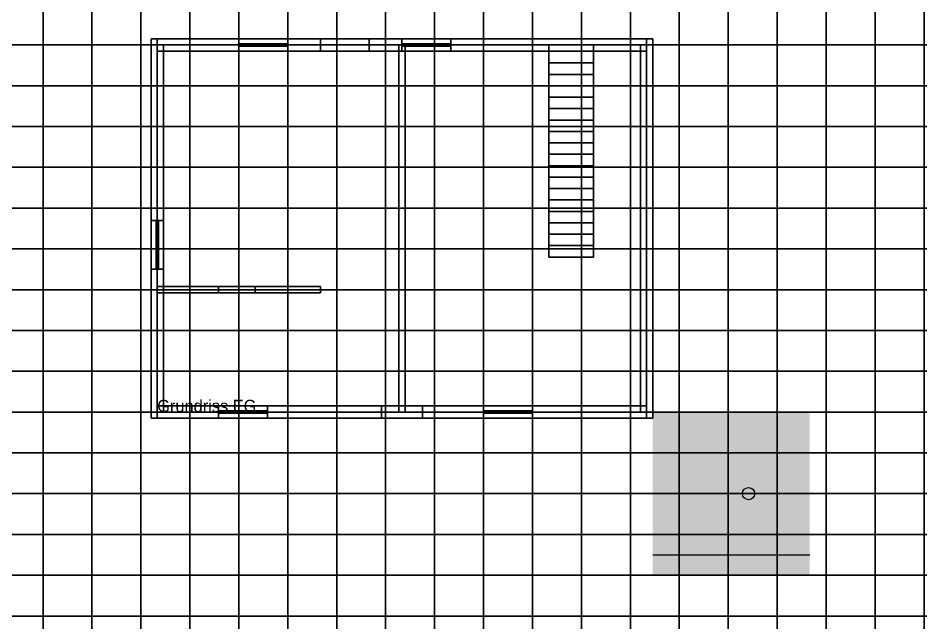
# Model space of a CAD drawing. Header units: millimetres. Extents: x -20000 to 218800, y -20000 to 179000.
# Drawn here: x 16587 to 38725, y -5170 to 9660 of the extents above; entities that cross this region are included whole.
import ezdxf

# ---------------------------------------------------------------- set-up
doc = ezdxf.new("R2010")
doc.units = ezdxf.units.MM
for name, color, linetype in [('A-BODEN', 33, 'Continuous'), ('A-DECKE', 9, 'Continuous'), ('A-FENSTER', 4, 'Continuous'), ('A-FENSTER-GLAS', 5, 'Continuous'), ('A-MAUER', 253, 'Continuous'), ('A-STUETZE', 8, 'Continuous'), ('A-TERRASSE', 32, 'Continuous'), ('A-TEXT', 2, 'Continuous'), ('A-TREPPE', 41, 'Continuous'), ('A-WAND', 7, 'Continuous'), ('A-WAND-INNEN', 8, 'Continuous')]:
    doc.layers.add(name, color=color, linetype=linetype)

# ---------------------------------------------------------------- blocks, each defined once
blk = doc.blocks.new('RAHMEN')
mesh = blk.add_polyface()
corners = [(0, -30), (0, 30), (1200, 30), (1200, -30), (0, -30, 60), (1200, -30, 60), (1200, 30, 60), (0, 30, 60)]
mesh.append_faces([[corners[k] for k in face] for face in [(0, 1, 2, 3), (4, 5, 6, 7), (0, 3, 5, 4), (3, 2, 6, 5), (2, 1, 7, 6), (1, 0, 4, 7)]])
mesh = blk.add_polyface()
corners = [(0, -30, 1140), (0, 30, 1140), (1200, 30, 1140), (1200, -30, 1140), (0, -30, 1200), (1200, -30, 1200), (1200, 30, 1200), (0, 30, 1200)]
mesh.append_faces([[corners[k] for k in face] for face in [(0, 1, 2, 3), (4, 5, 6, 7), (0, 3, 5, 4), (3, 2, 6, 5), (2, 1, 7, 6), (1, 0, 4, 7)]])
mesh = blk.add_polyface()
corners = [(0, -30), (0, 30), (60, 30), (60, -30), (0, -30, 1200), (60, -30, 1200), (60, 30, 1200), (0, 30, 1200)]
mesh.append_faces([[corners[k] for k in face] for face in [(0, 1, 2, 3), (4, 5, 6, 7), (0, 3, 5, 4), (3, 2, 6, 5), (2, 1, 7, 6), (1, 0, 4, 7)]])
mesh = blk.add_polyface()
corners = [(1140, -30), (1140, 30), (1200, 30), (1200, -30), (1140, -30, 1200), (1200, -30, 1200), (1200, 30, 1200), (1140, 30, 1200)]
mesh.append_faces([[corners[k] for k in face] for face in [(0, 1, 2, 3), (4, 5, 6, 7), (0, 3, 5, 4), (3, 2, 6, 5), (2, 1, 7, 6), (1, 0, 4, 7)]])
blk = doc.blocks.new('FENSTER')
at = {"layer": 'A-FENSTER-GLAS', "color": 5}
blk.add_3dface([(60, 0, 60), (1140, 0, 60), (1140, 0, 1140), (60, 0, 1140)], dxfattribs=at)
blk.add_blockref('RAHMEN', (0, 0))
blk = doc.blocks.new('STUFE')
mesh = blk.add_polyface()
corners = [(0, 0), (0, 280), (1100, 280), (1100, 0), (0, 0, 170), (1100, 0, 170), (1100, 280, 170), (0, 280, 170)]
mesh.append_faces([[corners[k] for k in face] for face in [(0, 1, 2, 3), (4, 5, 6, 7), (0, 3, 5, 4), (3, 2, 6, 5), (2, 1, 7, 6), (1, 0, 4, 7)]])
blk = doc.blocks.new('HAUS')
at = {"layer": 'A-DECKE'}
for points in [[(0, 0, 5800), (12000, 0, 5800), (12000, 9000, 5800), (0, 9000, 5800)], [(0, 0, 6000), (12000, 0, 6000), (12000, 9000, 6000), (0, 9000, 6000)]]:
    blk.add_3dface(points, dxfattribs=at)
at = {"layer": 'A-MAUER'}
blk.add_lwpolyline([(12150, -3500), (16000, -3500)], dxfattribs=at)
at = {"layer": 'A-STUETZE'}
blk.add_circle((14500, -2000), 150, dxfattribs=at)
at = {"layer": 'A-TERRASSE'}
blk.add_solid([(12150, -4000), (16000, -4000), (12150, 0), (16000, 0)], dxfattribs=at)
at = {"layer": 'A-WAND'}
for points in [[(0, 0, 6000), (0, 9000, 6000), (0, 4500, 8400)], [(12000, 0, 6000), (12000, 9000, 6000), (12000, 4500, 8400)]]:
    blk.add_3dface(points, dxfattribs=at)
at = {"layer": 'A-FENSTER'}
for p, rotation in [((3200, 9000, 900), 180), ((7200, 9000, 900), 180), ((0, 4700, 900), -90)]:
    blk.add_blockref('FENSTER', p, dxfattribs=dict(at, rotation=rotation))
for p in [(1500, 0, 900), (8000, 0, 900)]:
    blk.add_blockref('FENSTER', p, dxfattribs=at)
at = {"layer": 'A-TREPPE', "zscale": 1.0380622837370241}
for p in [(9600, 8280, 2824), (9600, 8000, 2647), (9600, 7720, 2471), (9600, 7440, 2294), (9600, 7160, 2118), (9600, 6880, 1941), (9600, 6600, 1765), (9600, 6320, 1588), (9600, 6040, 1412), (9600, 5760, 1235), (9600, 5480, 1059), (9600, 5200, 882), (9600, 4920, 706), (9600, 4640, 529), (9600, 4360, 353), (9600, 4080, 176), (9600, 3800)]:
    blk.add_blockref('STUFE', p, dxfattribs=at)
at = {"layer": 'A-TEXT'}
blk.add_text('Grundriss EG', height=300, dxfattribs=at).set_placement((0, 0))
at = {"layer": 'A-BODEN'}
mesh = blk.add_polyface(dxfattribs=at)
corners = [(-150, -150, -300), (-150, 9150, -300), (12150, 9150, -300), (12150, -150, -300), (-150, -150), (12150, -150), (12150, 9150), (-150, 9150)]
mesh.append_faces([[corners[k] for k in face] for face in [(0, 1, 2, 3), (4, 5, 6, 7), (0, 3, 5, 4), (3, 2, 6, 5), (2, 1, 7, 6), (1, 0, 4, 7)]])
at = {"layer": 'A-DECKE'}
mesh = blk.add_polyface(dxfattribs=at)
corners = [(0, 4000, 2750), (0, 9000, 2750), (9600, 9000, 2750), (9600, 4000, 2750), (0, 4000, 3000), (9600, 4000, 3000), (9600, 9000, 3000), (0, 9000, 3000)]
mesh.append_faces([[corners[k] for k in face] for face in [(0, 1, 2, 3), (4, 5, 6, 7), (0, 3, 5, 4), (3, 2, 6, 5), (2, 1, 7, 6), (1, 0, 4, 7)]])
mesh = blk.add_polyface(dxfattribs=at)
corners = [(9600, 8850, 2750), (9600, 9000, 2750), (10700, 9000, 2750), (10700, 8850, 2750), (9600, 8850, 3000), (10700, 8850, 3000), (10700, 9000, 3000), (9600, 9000, 3000)]
mesh.append_faces([[corners[k] for k in face] for face in [(0, 1, 2, 3), (4, 5, 6, 7), (0, 3, 5, 4), (3, 2, 6, 5), (2, 1, 7, 6), (1, 0, 4, 7)]])
mesh = blk.add_polyface(dxfattribs=at)
corners = [(10700, 4000, 2750), (10700, 9000, 2750), (12000, 9000, 2750), (12000, 4000, 2750), (10700, 4000, 3000), (12000, 4000, 3000), (12000, 9000, 3000), (10700, 9000, 3000)]
mesh.append_faces([[corners[k] for k in face] for face in [(0, 1, 2, 3), (4, 5, 6, 7), (0, 3, 5, 4), (3, 2, 6, 5), (2, 1, 7, 6), (1, 0, 4, 7)]])
mesh = blk.add_polyface(dxfattribs=at)
corners = [(0, 0, 2750), (0, 4000, 2750), (12000, 4000, 2750), (12000, 0, 2750), (0, 0, 3000), (12000, 0, 3000), (12000, 4000, 3000), (0, 4000, 3000)]
mesh.append_faces([[corners[k] for k in face] for face in [(0, 1, 2, 3), (4, 5, 6, 7), (0, 3, 5, 4), (3, 2, 6, 5), (2, 1, 7, 6), (1, 0, 4, 7)]])
at = {"layer": 'A-WAND'}
mesh = blk.add_polyface(dxfattribs=at)
corners = [(0, 8850), (0, 9150), (2000, 9150), (2000, 8850), (0, 8850, 3000), (2000, 8850, 3000), (2000, 9150, 3000), (0, 9150, 3000)]
mesh.append_faces([[corners[k] for k in face] for face in [(0, 1, 2, 3), (4, 5, 6, 7), (0, 3, 5, 4), (3, 2, 6, 5), (2, 1, 7, 6), (1, 0, 4, 7)]])
mesh = blk.add_polyface(dxfattribs=at)
corners = [(0, 8850, 3000), (0, 9150, 3000), (4000, 9150, 3000), (4000, 8850, 3000), (0, 8850, 5800), (4000, 8850, 5800), (4000, 9150, 5800), (0, 9150, 5800)]
mesh.append_faces([[corners[k] for k in face] for face in [(0, 1, 2, 3), (4, 5, 6, 7), (0, 3, 5, 4), (3, 2, 6, 5), (2, 1, 7, 6), (1, 0, 4, 7)]])
mesh = blk.add_polyface(dxfattribs=at)
corners = [(2000, 8850), (2000, 9150), (3200, 9150), (3200, 8850), (2000, 8850, 900), (3200, 8850, 900), (3200, 9150, 900), (2000, 9150, 900)]
mesh.append_faces([[corners[k] for k in face] for face in [(0, 1, 2, 3), (4, 5, 6, 7), (0, 3, 5, 4), (3, 2, 6, 5), (2, 1, 7, 6), (1, 0, 4, 7)]])
mesh = blk.add_polyface(dxfattribs=at)
corners = [(2000, 8850, 2100), (2000, 9150, 2100), (3200, 9150, 2100), (3200, 8850, 2100), (2000, 8850, 3000), (3200, 8850, 3000), (3200, 9150, 3000), (2000, 9150, 3000)]
mesh.append_faces([[corners[k] for k in face] for face in [(0, 1, 2, 3), (4, 5, 6, 7), (0, 3, 5, 4), (3, 2, 6, 5), (2, 1, 7, 6), (1, 0, 4, 7)]])
mesh = blk.add_polyface(dxfattribs=at)
corners = [(3200, 8850), (3200, 9150), (6000, 9150), (6000, 8850), (3200, 8850, 3000), (6000, 8850, 3000), (6000, 9150, 3000), (3200, 9150, 3000)]
mesh.append_faces([[corners[k] for k in face] for face in [(0, 1, 2, 3), (4, 5, 6, 7), (0, 3, 5, 4), (3, 2, 6, 5), (2, 1, 7, 6), (1, 0, 4, 7)]])
mesh = blk.add_polyface(dxfattribs=at)
corners = [(4000, 8850, 3000), (4000, 9150, 3000), (5200, 9150, 3000), (5200, 8850, 3000), (4000, 8850, 3900), (5200, 8850, 3900), (5200, 9150, 3900), (4000, 9150, 3900)]
mesh.append_faces([[corners[k] for k in face] for face in [(0, 1, 2, 3), (4, 5, 6, 7), (0, 3, 5, 4), (3, 2, 6, 5), (2, 1, 7, 6), (1, 0, 4, 7)]])
mesh = blk.add_polyface(dxfattribs=at)
corners = [(4000, 8850, 5100), (4000, 9150, 5100), (5200, 9150, 5100), (5200, 8850, 5100), (4000, 8850, 5800), (5200, 8850, 5800), (5200, 9150, 5800), (4000, 9150, 5800)]
mesh.append_faces([[corners[k] for k in face] for face in [(0, 1, 2, 3), (4, 5, 6, 7), (0, 3, 5, 4), (3, 2, 6, 5), (2, 1, 7, 6), (1, 0, 4, 7)]])
mesh = blk.add_polyface(dxfattribs=at)
corners = [(5200, 8850, 3000), (5200, 9150, 3000), (12000, 9150, 3000), (12000, 8850, 3000), (5200, 8850, 5800), (12000, 8850, 5800), (12000, 9150, 5800), (5200, 9150, 5800)]
mesh.append_faces([[corners[k] for k in face] for face in [(0, 1, 2, 3), (4, 5, 6, 7), (0, 3, 5, 4), (3, 2, 6, 5), (2, 1, 7, 6), (1, 0, 4, 7)]])
mesh = blk.add_polyface(dxfattribs=at)
corners = [(6000, 8850), (6000, 9150), (7200, 9150), (7200, 8850), (6000, 8850, 900), (7200, 8850, 900), (7200, 9150, 900), (6000, 9150, 900)]
mesh.append_faces([[corners[k] for k in face] for face in [(0, 1, 2, 3), (4, 5, 6, 7), (0, 3, 5, 4), (3, 2, 6, 5), (2, 1, 7, 6), (1, 0, 4, 7)]])
mesh = blk.add_polyface(dxfattribs=at)
corners = [(6000, 8850, 2100), (6000, 9150, 2100), (7200, 9150, 2100), (7200, 8850, 2100), (6000, 8850, 3000), (7200, 8850, 3000), (7200, 9150, 3000), (6000, 9150, 3000)]
mesh.append_faces([[corners[k] for k in face] for face in [(0, 1, 2, 3), (4, 5, 6, 7), (0, 3, 5, 4), (3, 2, 6, 5), (2, 1, 7, 6), (1, 0, 4, 7)]])
mesh = blk.add_polyface(dxfattribs=at)
corners = [(7200, 8850), (7200, 9150), (12000, 9150), (12000, 8850), (7200, 8850, 3000), (12000, 8850, 3000), (12000, 9150, 3000), (7200, 9150, 3000)]
mesh.append_faces([[corners[k] for k in face] for face in [(0, 1, 2, 3), (4, 5, 6, 7), (0, 3, 5, 4), (3, 2, 6, 5), (2, 1, 7, 6), (1, 0, 4, 7)]])
mesh = blk.add_polyface(dxfattribs=at)
corners = [(-150, 4700), (-150, 9000), (150, 9000), (150, 4700), (-150, 4700, 3000), (150, 4700, 3000), (150, 9000, 3000), (-150, 9000, 3000)]
mesh.append_faces([[corners[k] for k in face] for face in [(0, 1, 2, 3), (4, 5, 6, 7), (0, 3, 5, 4), (3, 2, 6, 5), (2, 1, 7, 6), (1, 0, 4, 7)]])
mesh = blk.add_polyface(dxfattribs=at)
corners = [(-150, 0, 3000), (-150, 9000, 3000), (150, 9000, 3000), (150, 0, 3000), (-150, 0, 5800), (150, 0, 5800), (150, 9000, 5800), (-150, 9000, 5800)]
mesh.append_faces([[corners[k] for k in face] for face in [(0, 1, 2, 3), (4, 5, 6, 7), (0, 3, 5, 4), (3, 2, 6, 5), (2, 1, 7, 6), (1, 0, 4, 7)]])
mesh = blk.add_polyface(dxfattribs=at)
corners = [(11850, 0), (11850, 9000), (12150, 9000), (12150, 0), (11850, 0, 3000), (12150, 0, 3000), (12150, 9000, 3000), (11850, 9000, 3000)]
mesh.append_faces([[corners[k] for k in face] for face in [(0, 1, 2, 3), (4, 5, 6, 7), (0, 3, 5, 4), (3, 2, 6, 5), (2, 1, 7, 6), (1, 0, 4, 7)]])
mesh = blk.add_polyface(dxfattribs=at)
corners = [(11850, 0, 3000), (11850, 9000, 3000), (12150, 9000, 3000), (12150, 0, 3000), (11850, 0, 5800), (12150, 0, 5800), (12150, 9000, 5800), (11850, 9000, 5800)]
mesh.append_faces([[corners[k] for k in face] for face in [(0, 1, 2, 3), (4, 5, 6, 7), (0, 3, 5, 4), (3, 2, 6, 5), (2, 1, 7, 6), (1, 0, 4, 7)]])
mesh = blk.add_polyface(dxfattribs=at)
corners = [(-150, 3500), (-150, 4700), (150, 4700), (150, 3500), (-150, 3500, 900), (150, 3500, 900), (150, 4700, 900), (-150, 4700, 900)]
mesh.append_faces([[corners[k] for k in face] for face in [(0, 1, 2, 3), (4, 5, 6, 7), (0, 3, 5, 4), (3, 2, 6, 5), (2, 1, 7, 6), (1, 0, 4, 7)]])
mesh = blk.add_polyface(dxfattribs=at)
corners = [(-150, 3500, 2100), (-150, 4700, 2100), (150, 4700, 2100), (150, 3500, 2100), (-150, 3500, 3000), (150, 3500, 3000), (150, 4700, 3000), (-150, 4700, 3000)]
mesh.append_faces([[corners[k] for k in face] for face in [(0, 1, 2, 3), (4, 5, 6, 7), (0, 3, 5, 4), (3, 2, 6, 5), (2, 1, 7, 6), (1, 0, 4, 7)]])
mesh = blk.add_polyface(dxfattribs=at)
corners = [(-150, 0), (-150, 3500), (150, 3500), (150, 0), (-150, 0, 3000), (150, 0, 3000), (150, 3500, 3000), (-150, 3500, 3000)]
mesh.append_faces([[corners[k] for k in face] for face in [(0, 1, 2, 3), (4, 5, 6, 7), (0, 3, 5, 4), (3, 2, 6, 5), (2, 1, 7, 6), (1, 0, 4, 7)]])
mesh = blk.add_polyface(dxfattribs=at)
corners = [(0, -150), (0, 150), (1500, 150), (1500, -150), (0, -150, 3000), (1500, -150, 3000), (1500, 150, 3000), (0, 150, 3000)]
mesh.append_faces([[corners[k] for k in face] for face in [(0, 1, 2, 3), (4, 5, 6, 7), (0, 3, 5, 4), (3, 2, 6, 5), (2, 1, 7, 6), (1, 0, 4, 7)]])
mesh = blk.add_polyface(dxfattribs=at)
corners = [(0, -150, 3000), (0, 150, 3000), (2000, 150, 3000), (2000, -150, 3000), (0, -150, 5800), (2000, -150, 5800), (2000, 150, 5800), (0, 150, 5800)]
mesh.append_faces([[corners[k] for k in face] for face in [(0, 1, 2, 3), (4, 5, 6, 7), (0, 3, 5, 4), (3, 2, 6, 5), (2, 1, 7, 6), (1, 0, 4, 7)]])
mesh = blk.add_polyface(dxfattribs=at)
corners = [(1500, -150), (1500, 150), (2700, 150), (2700, -150), (1500, -150, 900), (2700, -150, 900), (2700, 150, 900), (1500, 150, 900)]
mesh.append_faces([[corners[k] for k in face] for face in [(0, 1, 2, 3), (4, 5, 6, 7), (0, 3, 5, 4), (3, 2, 6, 5), (2, 1, 7, 6), (1, 0, 4, 7)]])
mesh = blk.add_polyface(dxfattribs=at)
corners = [(1500, -150, 2100), (1500, 150, 2100), (2700, 150, 2100), (2700, -150, 2100), (1500, -150, 3000), (2700, -150, 3000), (2700, 150, 3000), (1500, 150, 3000)]
mesh.append_faces([[corners[k] for k in face] for face in [(0, 1, 2, 3), (4, 5, 6, 7), (0, 3, 5, 4), (3, 2, 6, 5), (2, 1, 7, 6), (1, 0, 4, 7)]])
mesh = blk.add_polyface(dxfattribs=at)
corners = [(2000, -150, 3000), (2000, 150, 3000), (3200, 150, 3000), (3200, -150, 3000), (2000, -150, 3900), (3200, -150, 3900), (3200, 150, 3900), (2000, 150, 3900)]
mesh.append_faces([[corners[k] for k in face] for face in [(0, 1, 2, 3), (4, 5, 6, 7), (0, 3, 5, 4), (3, 2, 6, 5), (2, 1, 7, 6), (1, 0, 4, 7)]])
mesh = blk.add_polyface(dxfattribs=at)
corners = [(2000, -150, 5100), (2000, 150, 5100), (3200, 150, 5100), (3200, -150, 5100), (2000, -150, 5800), (3200, -150, 5800), (3200, 150, 5800), (2000, 150, 5800)]
mesh.append_faces([[corners[k] for k in face] for face in [(0, 1, 2, 3), (4, 5, 6, 7), (0, 3, 5, 4), (3, 2, 6, 5), (2, 1, 7, 6), (1, 0, 4, 7)]])
mesh = blk.add_polyface(dxfattribs=at)
corners = [(2700, -150), (2700, 150), (5500, 150), (5500, -150), (2700, -150, 3000), (5500, -150, 3000), (5500, 150, 3000), (2700, 150, 3000)]
mesh.append_faces([[corners[k] for k in face] for face in [(0, 1, 2, 3), (4, 5, 6, 7), (0, 3, 5, 4), (3, 2, 6, 5), (2, 1, 7, 6), (1, 0, 4, 7)]])
mesh = blk.add_polyface(dxfattribs=at)
corners = [(3200, -150, 3000), (3200, 150, 3000), (8000, 150, 3000), (8000, -150, 3000), (3200, -150, 5800), (8000, -150, 5800), (8000, 150, 5800), (3200, 150, 5800)]
mesh.append_faces([[corners[k] for k in face] for face in [(0, 1, 2, 3), (4, 5, 6, 7), (0, 3, 5, 4), (3, 2, 6, 5), (2, 1, 7, 6), (1, 0, 4, 7)]])
mesh = blk.add_polyface(dxfattribs=at)
corners = [(5500, -150, 2100), (5500, 150, 2100), (6500, 150, 2100), (6500, -150, 2100), (5500, -150, 3000), (6500, -150, 3000), (6500, 150, 3000), (5500, 150, 3000)]
mesh.append_faces([[corners[k] for k in face] for face in [(0, 1, 2, 3), (4, 5, 6, 7), (0, 3, 5, 4), (3, 2, 6, 5), (2, 1, 7, 6), (1, 0, 4, 7)]])
mesh = blk.add_polyface(dxfattribs=at)
corners = [(6500, -150), (6500, 150), (8000, 150), (8000, -150), (6500, -150, 3000), (8000, -150, 3000), (8000, 150, 3000), (6500, 150, 3000)]
mesh.append_faces([[corners[k] for k in face] for face in [(0, 1, 2, 3), (4, 5, 6, 7), (0, 3, 5, 4), (3, 2, 6, 5), (2, 1, 7, 6), (1, 0, 4, 7)]])
mesh = blk.add_polyface(dxfattribs=at)
corners = [(8000, -150), (8000, 150), (9200, 150), (9200, -150), (8000, -150, 900), (9200, -150, 900), (9200, 150, 900), (8000, 150, 900)]
mesh.append_faces([[corners[k] for k in face] for face in [(0, 1, 2, 3), (4, 5, 6, 7), (0, 3, 5, 4), (3, 2, 6, 5), (2, 1, 7, 6), (1, 0, 4, 7)]])
mesh = blk.add_polyface(dxfattribs=at)
corners = [(8000, -150, 2100), (8000, 150, 2100), (9200, 150, 2100), (9200, -150, 2100), (8000, -150, 3000), (9200, -150, 3000), (9200, 150, 3000), (8000, 150, 3000)]
mesh.append_faces([[corners[k] for k in face] for face in [(0, 1, 2, 3), (4, 5, 6, 7), (0, 3, 5, 4), (3, 2, 6, 5), (2, 1, 7, 6), (1, 0, 4, 7)]])
mesh = blk.add_polyface(dxfattribs=at)
corners = [(8000, -150, 3000), (8000, 150, 3000), (9200, 150, 3000), (9200, -150, 3000), (8000, -150, 3900), (9200, -150, 3900), (9200, 150, 3900), (8000, 150, 3900)]
mesh.append_faces([[corners[k] for k in face] for face in [(0, 1, 2, 3), (4, 5, 6, 7), (0, 3, 5, 4), (3, 2, 6, 5), (2, 1, 7, 6), (1, 0, 4, 7)]])
mesh = blk.add_polyface(dxfattribs=at)
corners = [(8000, -150, 5100), (8000, 150, 5100), (9200, 150, 5100), (9200, -150, 5100), (8000, -150, 5800), (9200, -150, 5800), (9200, 150, 5800), (8000, 150, 5800)]
mesh.append_faces([[corners[k] for k in face] for face in [(0, 1, 2, 3), (4, 5, 6, 7), (0, 3, 5, 4), (3, 2, 6, 5), (2, 1, 7, 6), (1, 0, 4, 7)]])
mesh = blk.add_polyface(dxfattribs=at)
corners = [(9200, -150), (9200, 150), (12000, 150), (12000, -150), (9200, -150, 3000), (12000, -150, 3000), (12000, 150, 3000), (9200, 150, 3000)]
mesh.append_faces([[corners[k] for k in face] for face in [(0, 1, 2, 3), (4, 5, 6, 7), (0, 3, 5, 4), (3, 2, 6, 5), (2, 1, 7, 6), (1, 0, 4, 7)]])
mesh = blk.add_polyface(dxfattribs=at)
corners = [(9200, -150, 3000), (9200, 150, 3000), (12000, 150, 3000), (12000, -150, 3000), (9200, -150, 5800), (12000, -150, 5800), (12000, 150, 5800), (9200, 150, 5800)]
mesh.append_faces([[corners[k] for k in face] for face in [(0, 1, 2, 3), (4, 5, 6, 7), (0, 3, 5, 4), (3, 2, 6, 5), (2, 1, 7, 6), (1, 0, 4, 7)]])
at = {"layer": 'A-WAND-INNEN'}
mesh = blk.add_polyface(dxfattribs=at)
corners = [(5925, 5000), (5925, 9000), (6075, 9000), (6075, 5000), (5925, 5000, 2750), (6075, 5000, 2750), (6075, 9000, 2750), (5925, 9000, 2750)]
mesh.append_faces([[corners[k] for k in face] for face in [(0, 1, 2, 3), (4, 5, 6, 7), (0, 3, 5, 4), (3, 2, 6, 5), (2, 1, 7, 6), (1, 0, 4, 7)]])
mesh = blk.add_polyface(dxfattribs=at)
corners = [(5925, 6000, 3000), (5925, 9000, 3000), (6075, 9000, 3000), (6075, 6000, 3000), (5925, 6000, 5800), (6075, 6000, 5800), (6075, 9000, 5800), (5925, 9000, 5800)]
mesh.append_faces([[corners[k] for k in face] for face in [(0, 1, 2, 3), (4, 5, 6, 7), (0, 3, 5, 4), (3, 2, 6, 5), (2, 1, 7, 6), (1, 0, 4, 7)]])
mesh = blk.add_polyface(dxfattribs=at)
corners = [(5925, 5000, 5100), (5925, 6000, 5100), (6075, 6000, 5100), (6075, 5000, 5100), (5925, 5000, 5800), (6075, 5000, 5800), (6075, 6000, 5800), (5925, 6000, 5800)]
mesh.append_faces([[corners[k] for k in face] for face in [(0, 1, 2, 3), (4, 5, 6, 7), (0, 3, 5, 4), (3, 2, 6, 5), (2, 1, 7, 6), (1, 0, 4, 7)]])
mesh = blk.add_polyface(dxfattribs=at)
corners = [(5925, 4000, 2100), (5925, 5000, 2100), (6075, 5000, 2100), (6075, 4000, 2100), (5925, 4000, 2750), (6075, 4000, 2750), (6075, 5000, 2750), (5925, 5000, 2750)]
mesh.append_faces([[corners[k] for k in face] for face in [(0, 1, 2, 3), (4, 5, 6, 7), (0, 3, 5, 4), (3, 2, 6, 5), (2, 1, 7, 6), (1, 0, 4, 7)]])
mesh = blk.add_polyface(dxfattribs=at)
corners = [(5925, 0, 3000), (5925, 5000, 3000), (6075, 5000, 3000), (6075, 0, 3000), (5925, 0, 5800), (6075, 0, 5800), (6075, 5000, 5800), (5925, 5000, 5800)]
mesh.append_faces([[corners[k] for k in face] for face in [(0, 1, 2, 3), (4, 5, 6, 7), (0, 3, 5, 4), (3, 2, 6, 5), (2, 1, 7, 6), (1, 0, 4, 7)]])
mesh = blk.add_polyface(dxfattribs=at)
corners = [(5925, 3000), (5925, 4000), (6075, 4000), (6075, 3000), (5925, 3000, 2750), (6075, 3000, 2750), (6075, 4000, 2750), (5925, 4000, 2750)]
mesh.append_faces([[corners[k] for k in face] for face in [(0, 1, 2, 3), (4, 5, 6, 7), (0, 3, 5, 4), (3, 2, 6, 5), (2, 1, 7, 6), (1, 0, 4, 7)]])
mesh = blk.add_polyface(dxfattribs=at)
corners = [(0, 2925), (0, 3075), (1500, 3075), (1500, 2925), (0, 2925, 2750), (1500, 2925, 2750), (1500, 3075, 2750), (0, 3075, 2750)]
mesh.append_faces([[corners[k] for k in face] for face in [(0, 1, 2, 3), (4, 5, 6, 7), (0, 3, 5, 4), (3, 2, 6, 5), (2, 1, 7, 6), (1, 0, 4, 7)]])
mesh = blk.add_polyface(dxfattribs=at)
corners = [(1500, 2925, 2100), (1500, 3075, 2100), (2400, 3075, 2100), (2400, 2925, 2100), (1500, 2925, 2750), (2400, 2925, 2750), (2400, 3075, 2750), (1500, 3075, 2750)]
mesh.append_faces([[corners[k] for k in face] for face in [(0, 1, 2, 3), (4, 5, 6, 7), (0, 3, 5, 4), (3, 2, 6, 5), (2, 1, 7, 6), (1, 0, 4, 7)]])
mesh = blk.add_polyface(dxfattribs=at)
corners = [(2400, 2925), (2400, 3075), (4000, 3075), (4000, 2925), (2400, 2925, 2750), (4000, 2925, 2750), (4000, 3075, 2750), (2400, 3075, 2750)]
mesh.append_faces([[corners[k] for k in face] for face in [(0, 1, 2, 3), (4, 5, 6, 7), (0, 3, 5, 4), (3, 2, 6, 5), (2, 1, 7, 6), (1, 0, 4, 7)]])

msp = doc.modelspace()

# ---------------------------------------------------------------- block references
at = {"row_count": 6, "column_count": 10, "row_spacing": 18000, "column_spacing": 20000}
msp.add_blockref('HAUS', (0, 0), dxfattribs=at)

# ---------------------------------------------------------------- meshes
at = {"layer": 'GELAENDE'}
mesh = msp.add_polymesh((9, 9), dxfattribs=at)
for k, corner in enumerate([(8800, 4000, -501), (8800, 5000, -501), (8800, 6000, -498), (8800, 7000, -495), (8800, 8000, -489), (8800, 9000, -482), (8800, 10000, -474), (8800, 11000, -464), (8800, 12000, -453), (10000, 4000, -490), (10000, 5000, -489), (10000, 6000, -487), (10000, 7000, -484), (10000, 8000, -479), (10000, 9000, -473), (10000, 10000, -465), (10000, 11000, -457), (10000, 12000, -447), (11200, 4000, -477), (11200, 5000, -477), (11200, 6000, -475), (11200, 7000, -472), (11200, 8000, -468), (11200, 9000, -463), (11200, 10000, -456), (11200, 11000, -449), (11200, 12000, -441), (12400, 4000, -464), (12400, 5000, -464), (12400, 6000, -462), (12400, 7000, -460), (12400, 8000, -456), (12400, 9000, -452), (12400, 10000, -447), (12400, 11000, -440), (12400, 12000, -434), (13600, 4000, -450), (13600, 5000, -450), (13600, 6000, -449), (13600, 7000, -447), (13600, 8000, -444), (13600, 9000, -441), (13600, 10000, -436), (13600, 11000, -432), (13600, 12000, -426), (14800, 4000, -436), (14800, 5000, -436), (14800, 6000, -435), (14800, 7000, -433), (14800, 8000, -432), (14800, 9000, -429), (14800, 10000, -426), (14800, 11000, -423), (14800, 12000, -419), (16000, 4000, -421), (16000, 5000, -421), (16000, 6000, -421), (16000, 7000, -420), (16000, 8000, -419), (16000, 9000, -417), (16000, 10000, -415), (16000, 11000, -413), (16000, 12000, -411), (17200, 4000, -406), (17200, 5000, -406), (17200, 6000, -406), (17200, 7000, -406), (17200, 8000, -405), (17200, 9000, -405), (17200, 10000, -405), (17200, 11000, -404), (17200, 12000, -403), (18400, 4000, -391), (18400, 5000, -391), (18400, 6000, -391), (18400, 7000, -392), (18400, 8000, -392), (18400, 9000, -393), (18400, 10000, -394), (18400, 11000, -394), (18400, 12000, -395)]):
    mesh.set_mesh_vertex(divmod(k, 9), corner)
mesh = msp.add_polymesh((9, 9), dxfattribs=at)
for k, corner in enumerate([(18400, 4000, -391), (18400, 5000, -391), (18400, 6000, -391), (18400, 7000, -392), (18400, 8000, -392), (18400, 9000, -393), (18400, 10000, -394), (18400, 11000, -394), (18400, 12000, -395), (19600, 4000, -376), (19600, 5000, -376), (19600, 6000, -377), (19600, 7000, -378), (19600, 8000, -379), (19600, 9000, -381), (19600, 10000, -383), (19600, 11000, -385), (19600, 12000, -388), (20800, 4000, -362), (20800, 5000, -362), (20800, 6000, -363), (20800, 7000, -364), (20800, 8000, -366), (20800, 9000, -369), (20800, 10000, -372), (20800, 11000, -376), (20800, 12000, -380), (22000, 4000, -347), (22000, 5000, -348), (22000, 6000, -349), (22000, 7000, -351), (22000, 8000, -354), (22000, 9000, -357), (22000, 10000, -362), (22000, 11000, -367), (22000, 12000, -372), (23200, 4000, -334), (23200, 5000, -334), (23200, 6000, -335), (23200, 7000, -338), (23200, 8000, -342), (23200, 9000, -346), (23200, 10000, -352), (23200, 11000, -358), (23200, 12000, -365), (24400, 4000, -321), (24400, 5000, -321), (24400, 6000, -323), (24400, 7000, -326), (24400, 8000, -330), (24400, 9000, -336), (24400, 10000, -342), (24400, 11000, -350), (24400, 12000, -358), (25600, 4000, -308), (25600, 5000, -309), (25600, 6000, -311), (25600, 7000, -314), (25600, 8000, -319), (25600, 9000, -326), (25600, 10000, -333), (25600, 11000, -342), (25600, 12000, -352), (26800, 4000, -297), (26800, 5000, -297), (26800, 6000, -300), (26800, 7000, -304), (26800, 8000, -309), (26800, 9000, -317), (26800, 10000, -325), (26800, 11000, -335), (26800, 12000, -346), (28000, 4000, -287), (28000, 5000, -287), (28000, 6000, -290), (28000, 7000, -294), (28000, 8000, -300), (28000, 9000, -308), (28000, 10000, -318), (28000, 11000, -328), (28000, 12000, -340)]):
    mesh.set_mesh_vertex(divmod(k, 9), corner)
mesh = msp.add_polymesh((9, 9), dxfattribs=at)
for k, corner in enumerate([(28000, 4000, -287), (28000, 5000, -287), (28000, 6000, -290), (28000, 7000, -294), (28000, 8000, -300), (28000, 9000, -308), (28000, 10000, -318), (28000, 11000, -328), (28000, 12000, -340), (29200, 4000, -277), (29200, 5000, -278), (29200, 6000, -281), (29200, 7000, -285), (29200, 8000, -292), (29200, 9000, -301), (29200, 10000, -311), (29200, 11000, -323), (29200, 12000, -336), (30400, 4000, -269), (30400, 5000, -270), (30400, 6000, -273), (30400, 7000, -278), (30400, 8000, -285), (30400, 9000, -294), (30400, 10000, -305), (30400, 11000, -318), (30400, 12000, -331), (31600, 4000, -263), (31600, 5000, -263), (31600, 6000, -266), (31600, 7000, -272), (31600, 8000, -279), (31600, 9000, -289), (31600, 10000, -300), (31600, 11000, -313), (31600, 12000, -328), (32800, 4000, -257), (32800, 5000, -258), (32800, 6000, -261), (32800, 7000, -267), (32800, 8000, -275), (32800, 9000, -285), (32800, 10000, -296), (32800, 11000, -310), (32800, 12000, -325), (34000, 4000, -253), (34000, 5000, -254), (34000, 6000, -258), (34000, 7000, -263), (34000, 8000, -271), (34000, 9000, -281), (34000, 10000, -294), (34000, 11000, -308), (34000, 12000, -323), (35200, 4000, -251), (35200, 5000, -252), (35200, 6000, -255), (35200, 7000, -261), (35200, 8000, -269), (35200, 9000, -279), (35200, 10000, -292), (35200, 11000, -306), (35200, 12000, -322), (36400, 4000, -250), (36400, 5000, -251), (36400, 6000, -254), (36400, 7000, -260), (36400, 8000, -268), (36400, 9000, -279), (36400, 10000, -291), (36400, 11000, -305), (36400, 12000, -321), (37600, 4000, -251), (37600, 5000, -251), (37600, 6000, -255), (37600, 7000, -261), (37600, 8000, -269), (37600, 9000, -279), (37600, 10000, -292), (37600, 11000, -306), (37600, 12000, -322)]):
    mesh.set_mesh_vertex(divmod(k, 9), corner)
mesh = msp.add_polymesh((9, 9), dxfattribs=at)
for k, corner in enumerate([(37600, 4000, -251), (37600, 5000, -251), (37600, 6000, -255), (37600, 7000, -261), (37600, 8000, -269), (37600, 9000, -279), (37600, 10000, -292), (37600, 11000, -306), (37600, 12000, -322), (38800, 4000, -253), (38800, 5000, -253), (38800, 6000, -257), (38800, 7000, -263), (38800, 8000, -271), (38800, 9000, -281), (38800, 10000, -293), (38800, 11000, -307), (38800, 12000, -323), (40000, 4000, -256), (40000, 5000, -257), (40000, 6000, -260), (40000, 7000, -266), (40000, 8000, -274), (40000, 9000, -284), (40000, 10000, -296), (40000, 11000, -309), (40000, 12000, -325), (41200, 4000, -261), (41200, 5000, -262), (41200, 6000, -265), (41200, 7000, -270), (41200, 8000, -278), (41200, 9000, -288), (41200, 10000, -299), (41200, 11000, -312), (41200, 12000, -327), (42400, 4000, -268), (42400, 5000, -268), (42400, 6000, -271), (42400, 7000, -276), (42400, 8000, -284), (42400, 9000, -293), (42400, 10000, -304), (42400, 11000, -316), (42400, 12000, -330), (43600, 4000, -275), (43600, 5000, -276), (43600, 6000, -279), (43600, 7000, -284), (43600, 8000, -290), (43600, 9000, -299), (43600, 10000, -309), (43600, 11000, -321), (43600, 12000, -334), (44800, 4000, -284), (44800, 5000, -285), (44800, 6000, -287), (44800, 7000, -292), (44800, 8000, -298), (44800, 9000, -306), (44800, 10000, -316), (44800, 11000, -327), (44800, 12000, -339), (46000, 4000, -294), (46000, 5000, -295), (46000, 6000, -297), (46000, 7000, -301), (46000, 8000, -307), (46000, 9000, -314), (46000, 10000, -323), (46000, 11000, -333), (46000, 12000, -344), (47200, 4000, -305), (47200, 5000, -306), (47200, 6000, -308), (47200, 7000, -312), (47200, 8000, -317), (47200, 9000, -323), (47200, 10000, -331), (47200, 11000, -340), (47200, 12000, -350)]):
    mesh.set_mesh_vertex(divmod(k, 9), corner)
mesh = msp.add_polymesh((9, 9), dxfattribs=at)
for k, corner in enumerate([(8800, -4000, -449), (8800, -3000, -460), (8800, -2000, -470), (8800, -1000, -479), (8800, 0, -487), (8800, 1000, -493), (8800, 2000, -497), (8800, 3000, -500), (8800, 4000, -501), (10000, -4000, -444), (10000, -3000, -454), (10000, -2000, -462), (10000, -1000, -470), (10000, 0, -477), (10000, 1000, -482), (10000, 2000, -486), (10000, 3000, -489), (10000, 4000, -490), (11200, -4000, -438), (11200, -3000, -446), (11200, -2000, -454), (11200, -1000, -461), (11200, 0, -466), (11200, 1000, -471), (11200, 2000, -474), (11200, 3000, -476), (11200, 4000, -477), (12400, -4000, -431), (12400, -3000, -438), (12400, -2000, -445), (12400, -1000, -450), (12400, 0, -455), (12400, 1000, -459), (12400, 2000, -462), (12400, 3000, -463), (12400, 4000, -464), (13600, -4000, -424), (13600, -3000, -430), (13600, -2000, -435), (13600, -1000, -439), (13600, 0, -443), (13600, 1000, -446), (13600, 2000, -448), (13600, 3000, -450), (13600, 4000, -450), (14800, -4000, -417), (14800, -3000, -421), (14800, -2000, -425), (14800, -1000, -428), (14800, 0, -431), (14800, 1000, -433), (14800, 2000, -434), (14800, 3000, -435), (14800, 4000, -436), (16000, -4000, -410), (16000, -3000, -413), (16000, -2000, -415), (16000, -1000, -417), (16000, 0, -418), (16000, 1000, -419), (16000, 2000, -420), (16000, 3000, -421), (16000, 4000, -421), (17200, -4000, -403), (17200, -3000, -404), (17200, -2000, -404), (17200, -1000, -405), (17200, 0, -405), (17200, 1000, -406), (17200, 2000, -406), (17200, 3000, -406), (17200, 4000, -406), (18400, -4000, -396), (18400, -3000, -395), (18400, -2000, -394), (18400, -1000, -393), (18400, 0, -392), (18400, 1000, -392), (18400, 2000, -392), (18400, 3000, -391), (18400, 4000, -391)]):
    mesh.set_mesh_vertex(divmod(k, 9), corner)
mesh = msp.add_polymesh((9, 9), dxfattribs=at)
for k, corner in enumerate([(18400, -4000, -396), (18400, -3000, -395), (18400, -2000, -394), (18400, -1000, -393), (18400, 0, -392), (18400, 1000, -392), (18400, 2000, -392), (18400, 3000, -391), (18400, 4000, -391), (19600, -4000, -388), (19600, -3000, -386), (19600, -2000, -384), (19600, -1000, -381), (19600, 0, -380), (19600, 1000, -378), (19600, 2000, -377), (19600, 3000, -377), (19600, 4000, -376), (20800, -4000, -381), (20800, -3000, -377), (20800, -2000, -373), (20800, -1000, -370), (20800, 0, -367), (20800, 1000, -365), (20800, 2000, -363), (20800, 3000, -362), (20800, 4000, -362), (22000, -4000, -374), (22000, -3000, -369), (22000, -2000, -363), (22000, -1000, -359), (22000, 0, -355), (22000, 1000, -352), (22000, 2000, -349), (22000, 3000, -348), (22000, 4000, -347), (23200, -4000, -368), (23200, -3000, -360), (23200, -2000, -354), (23200, -1000, -348), (23200, 0, -343), (23200, 1000, -339), (23200, 2000, -336), (23200, 3000, -334), (23200, 4000, -334), (24400, -4000, -361), (24400, -3000, -353), (24400, -2000, -345), (24400, -1000, -338), (24400, 0, -332), (24400, 1000, -327), (24400, 2000, -324), (24400, 3000, -321), (24400, 4000, -321), (25600, -4000, -355), (25600, -3000, -345), (25600, -2000, -336), (25600, -1000, -328), (25600, 0, -321), (25600, 1000, -316), (25600, 2000, -312), (25600, 3000, -309), (25600, 4000, -308), (26800, -4000, -350), (26800, -3000, -338), (26800, -2000, -328), (26800, -1000, -319), (26800, 0, -312), (26800, 1000, -305), (26800, 2000, -301), (26800, 3000, -298), (26800, 4000, -297), (28000, -4000, -345), (28000, -3000, -332), (28000, -2000, -321), (28000, -1000, -311), (28000, 0, -303), (28000, 1000, -296), (28000, 2000, -291), (28000, 3000, -288), (28000, 4000, -287)]):
    mesh.set_mesh_vertex(divmod(k, 9), corner)
mesh = msp.add_polymesh((9, 9), dxfattribs=at)
for k, corner in enumerate([(28000, -4000, -345), (28000, -3000, -332), (28000, -2000, -321), (28000, -1000, -311), (28000, 0, -303), (28000, 1000, -296), (28000, 2000, -291), (28000, 3000, -288), (28000, 4000, -287), (29200, -4000, -340), (29200, -3000, -327), (29200, -2000, -315), (29200, -1000, -304), (29200, 0, -295), (29200, 1000, -288), (29200, 2000, -282), (29200, 3000, -279), (29200, 4000, -277), (30400, -4000, -336), (30400, -3000, -322), (30400, -2000, -309), (30400, -1000, -298), (30400, 0, -288), (30400, 1000, -280), (30400, 2000, -274), (30400, 3000, -271), (30400, 4000, -269), (31600, -4000, -333), (31600, -3000, -318), (31600, -2000, -304), (31600, -1000, -292), (31600, 0, -282), (31600, 1000, -274), (31600, 2000, -268), (31600, 3000, -264), (31600, 4000, -263), (32800, -4000, -330), (32800, -3000, -315), (32800, -2000, -301), (32800, -1000, -288), (32800, 0, -278), (32800, 1000, -269), (32800, 2000, -263), (32800, 3000, -259), (32800, 4000, -257), (34000, -4000, -329), (34000, -3000, -313), (34000, -2000, -298), (34000, -1000, -285), (34000, 0, -274), (34000, 1000, -266), (34000, 2000, -259), (34000, 3000, -255), (34000, 4000, -253), (35200, -4000, -327), (35200, -3000, -311), (35200, -2000, -296), (35200, -1000, -283), (35200, 0, -272), (35200, 1000, -263), (35200, 2000, -257), (35200, 3000, -253), (35200, 4000, -251), (36400, -4000, -327), (36400, -3000, -311), (36400, -2000, -296), (36400, -1000, -283), (36400, 0, -271), (36400, 1000, -263), (36400, 2000, -256), (36400, 3000, -252), (36400, 4000, -250), (37600, -4000, -327), (37600, -3000, -311), (37600, -2000, -296), (37600, -1000, -283), (37600, 0, -272), (37600, 1000, -263), (37600, 2000, -256), (37600, 3000, -252), (37600, 4000, -251)]):
    mesh.set_mesh_vertex(divmod(k, 9), corner)
mesh = msp.add_polymesh((9, 9), dxfattribs=at)
for k, corner in enumerate([(37600, -4000, -327), (37600, -3000, -311), (37600, -2000, -296), (37600, -1000, -283), (37600, 0, -272), (37600, 1000, -263), (37600, 2000, -256), (37600, 3000, -252), (37600, 4000, -251), (38800, -4000, -328), (38800, -3000, -312), (38800, -2000, -297), (38800, -1000, -285), (38800, 0, -274), (38800, 1000, -265), (38800, 2000, -258), (38800, 3000, -254), (38800, 4000, -253), (40000, -4000, -330), (40000, -3000, -314), (40000, -2000, -300), (40000, -1000, -287), (40000, 0, -277), (40000, 1000, -268), (40000, 2000, -262), (40000, 3000, -258), (40000, 4000, -256), (41200, -4000, -332), (41200, -3000, -317), (41200, -2000, -303), (41200, -1000, -291), (41200, 0, -281), (41200, 1000, -273), (41200, 2000, -267), (41200, 3000, -263), (41200, 4000, -261), (42400, -4000, -335), (42400, -3000, -321), (42400, -2000, -308), (42400, -1000, -296), (42400, 0, -286), (42400, 1000, -279), (42400, 2000, -273), (42400, 3000, -269), (42400, 4000, -268), (43600, -4000, -339), (43600, -3000, -326), (43600, -2000, -313), (43600, -1000, -302), (43600, 0, -293), (43600, 1000, -286), (43600, 2000, -280), (43600, 3000, -277), (43600, 4000, -275), (44800, -4000, -343), (44800, -3000, -331), (44800, -2000, -319), (44800, -1000, -309), (44800, 0, -301), (44800, 1000, -294), (44800, 2000, -289), (44800, 3000, -285), (44800, 4000, -284), (46000, -4000, -348), (46000, -3000, -337), (46000, -2000, -326), (46000, -1000, -317), (46000, 0, -309), (46000, 1000, -303), (46000, 2000, -298), (46000, 3000, -295), (46000, 4000, -294), (47200, -4000, -354), (47200, -3000, -344), (47200, -2000, -334), (47200, -1000, -326), (47200, 0, -319), (47200, 1000, -313), (47200, 2000, -309), (47200, 3000, -306), (47200, 4000, -305)]):
    mesh.set_mesh_vertex(divmod(k, 9), corner)
mesh = msp.add_polymesh((9, 9), dxfattribs=at)
for k, corner in enumerate([(8800, -12000, -349), (8800, -11000, -360), (8800, -10000, -373), (8800, -9000, -386), (8800, -8000, -399), (8800, -7000, -412), (8800, -6000, -425), (8800, -5000, -438), (8800, -4000, -449), (10000, -12000, -355), (10000, -11000, -365), (10000, -10000, -376), (10000, -9000, -387), (10000, -8000, -399), (10000, -7000, -411), (10000, -6000, -422), (10000, -5000, -433), (10000, -4000, -444), (11200, -12000, -361), (11200, -11000, -370), (11200, -10000, -379), (11200, -9000, -389), (11200, -8000, -399), (11200, -7000, -409), (11200, -6000, -419), (11200, -5000, -429), (11200, -4000, -438), (12400, -12000, -368), (12400, -11000, -375), (12400, -10000, -383), (12400, -9000, -391), (12400, -8000, -399), (12400, -7000, -408), (12400, -6000, -416), (12400, -5000, -424), (12400, -4000, -431), (13600, -12000, -375), (13600, -11000, -380), (13600, -10000, -387), (13600, -9000, -393), (13600, -8000, -399), (13600, -7000, -406), (13600, -6000, -412), (13600, -5000, -419), (13600, -4000, -424), (14800, -12000, -382), (14800, -11000, -386), (14800, -10000, -390), (14800, -9000, -395), (14800, -8000, -400), (14800, -7000, -404), (14800, -6000, -409), (14800, -5000, -413), (14800, -4000, -417), (16000, -12000, -389), (16000, -11000, -392), (16000, -10000, -394), (16000, -9000, -397), (16000, -8000, -400), (16000, -7000, -403), (16000, -6000, -405), (16000, -5000, -408), (16000, -4000, -410), (17200, -12000, -397), (17200, -11000, -398), (17200, -10000, -398), (17200, -9000, -399), (17200, -8000, -400), (17200, -7000, -401), (17200, -6000, -402), (17200, -5000, -402), (17200, -4000, -403), (18400, -12000, -404), (18400, -11000, -403), (18400, -10000, -402), (18400, -9000, -401), (18400, -8000, -400), (18400, -7000, -399), (18400, -6000, -398), (18400, -5000, -397), (18400, -4000, -396)]):
    mesh.set_mesh_vertex(divmod(k, 9), corner)
mesh = msp.add_polymesh((9, 9), dxfattribs=at)
for k, corner in enumerate([(18400, -12000, -404), (18400, -11000, -403), (18400, -10000, -402), (18400, -9000, -401), (18400, -8000, -400), (18400, -7000, -399), (18400, -6000, -398), (18400, -5000, -397), (18400, -4000, -396), (19600, -12000, -412), (19600, -11000, -409), (19600, -10000, -406), (19600, -9000, -403), (19600, -8000, -400), (19600, -7000, -397), (19600, -6000, -394), (19600, -5000, -391), (19600, -4000, -388), (20800, -12000, -419), (20800, -11000, -415), (20800, -10000, -410), (20800, -9000, -405), (20800, -8000, -400), (20800, -7000, -395), (20800, -6000, -391), (20800, -5000, -386), (20800, -4000, -381), (22000, -12000, -427), (22000, -11000, -421), (22000, -10000, -414), (22000, -9000, -407), (22000, -8000, -401), (22000, -7000, -394), (22000, -6000, -387), (22000, -5000, -381), (22000, -4000, -374), (23200, -12000, -434), (23200, -11000, -426), (23200, -10000, -418), (23200, -9000, -409), (23200, -8000, -401), (23200, -7000, -392), (23200, -6000, -384), (23200, -5000, -375), (23200, -4000, -368), (24400, -12000, -440), (24400, -11000, -431), (24400, -10000, -421), (24400, -9000, -411), (24400, -8000, -401), (24400, -7000, -391), (24400, -6000, -380), (24400, -5000, -371), (24400, -4000, -361), (25600, -12000, -446), (25600, -11000, -436), (25600, -10000, -425), (25600, -9000, -413), (25600, -8000, -401), (25600, -7000, -389), (25600, -6000, -377), (25600, -5000, -366), (25600, -4000, -355), (26800, -12000, -452), (26800, -11000, -440), (26800, -10000, -428), (26800, -9000, -414), (26800, -8000, -401), (26800, -7000, -388), (26800, -6000, -375), (26800, -5000, -362), (26800, -4000, -350), (28000, -12000, -457), (28000, -11000, -444), (28000, -10000, -430), (28000, -9000, -416), (28000, -8000, -401), (28000, -7000, -386), (28000, -6000, -372), (28000, -5000, -358), (28000, -4000, -345)]):
    mesh.set_mesh_vertex(divmod(k, 9), corner)
mesh = msp.add_polymesh((9, 9), dxfattribs=at)
for k, corner in enumerate([(28000, -12000, -457), (28000, -11000, -444), (28000, -10000, -430), (28000, -9000, -416), (28000, -8000, -401), (28000, -7000, -386), (28000, -6000, -372), (28000, -5000, -358), (28000, -4000, -345), (29200, -12000, -462), (29200, -11000, -448), (29200, -10000, -433), (29200, -9000, -417), (29200, -8000, -401), (29200, -7000, -385), (29200, -6000, -370), (29200, -5000, -355), (29200, -4000, -340), (30400, -12000, -466), (30400, -11000, -451), (30400, -10000, -435), (30400, -9000, -418), (30400, -8000, -401), (30400, -7000, -384), (30400, -6000, -368), (30400, -5000, -352), (30400, -4000, -336), (31600, -12000, -470), (31600, -11000, -454), (31600, -10000, -437), (31600, -9000, -419), (31600, -8000, -401), (31600, -7000, -384), (31600, -6000, -366), (31600, -5000, -349), (31600, -4000, -333), (32800, -12000, -472), (32800, -11000, -456), (32800, -10000, -438), (32800, -9000, -420), (32800, -8000, -402), (32800, -7000, -383), (32800, -6000, -365), (32800, -5000, -347), (32800, -4000, -330), (34000, -12000, -474), (34000, -11000, -457), (34000, -10000, -439), (34000, -9000, -421), (34000, -8000, -402), (34000, -7000, -383), (34000, -6000, -364), (34000, -5000, -346), (34000, -4000, -329), (35200, -12000, -475), (35200, -11000, -458), (35200, -10000, -440), (35200, -9000, -421), (35200, -8000, -402), (35200, -7000, -382), (35200, -6000, -363), (35200, -5000, -345), (35200, -4000, -327), (36400, -12000, -476), (36400, -11000, -459), (36400, -10000, -440), (36400, -9000, -421), (36400, -8000, -402), (36400, -7000, -382), (36400, -6000, -363), (36400, -5000, -344), (36400, -4000, -327), (37600, -12000, -476), (37600, -11000, -458), (37600, -10000, -440), (37600, -9000, -421), (37600, -8000, -402), (37600, -7000, -382), (37600, -6000, -363), (37600, -5000, -345), (37600, -4000, -327)]):
    mesh.set_mesh_vertex(divmod(k, 9), corner)
mesh = msp.add_polymesh((9, 9), dxfattribs=at)
for k, corner in enumerate([(37600, -12000, -476), (37600, -11000, -458), (37600, -10000, -440), (37600, -9000, -421), (37600, -8000, -402), (37600, -7000, -382), (37600, -6000, -363), (37600, -5000, -345), (37600, -4000, -327), (38800, -12000, -475), (38800, -11000, -457), (38800, -10000, -439), (38800, -9000, -421), (38800, -8000, -402), (38800, -7000, -382), (38800, -6000, -364), (38800, -5000, -345), (38800, -4000, -328), (40000, -12000, -473), (40000, -11000, -456), (40000, -10000, -438), (40000, -9000, -420), (40000, -8000, -402), (40000, -7000, -383), (40000, -6000, -365), (40000, -5000, -347), (40000, -4000, -330), (41200, -12000, -470), (41200, -11000, -454), (41200, -10000, -437), (41200, -9000, -419), (41200, -8000, -401), (41200, -7000, -383), (41200, -6000, -366), (41200, -5000, -349), (41200, -4000, -332), (42400, -12000, -467), (42400, -11000, -452), (42400, -10000, -435), (42400, -9000, -419), (42400, -8000, -401), (42400, -7000, -384), (42400, -6000, -367), (42400, -5000, -351), (42400, -4000, -335), (43600, -12000, -463), (43600, -11000, -449), (43600, -10000, -433), (43600, -9000, -418), (43600, -8000, -401), (43600, -7000, -385), (43600, -6000, -369), (43600, -5000, -354), (43600, -4000, -339), (44800, -12000, -459), (44800, -11000, -445), (44800, -10000, -431), (44800, -9000, -416), (44800, -8000, -401), (44800, -7000, -386), (44800, -6000, -371), (44800, -5000, -357), (44800, -4000, -343), (46000, -12000, -454), (46000, -11000, -441), (46000, -10000, -428), (46000, -9000, -415), (46000, -8000, -401), (46000, -7000, -387), (46000, -6000, -374), (46000, -5000, -361), (46000, -4000, -348), (47200, -12000, -448), (47200, -11000, -437), (47200, -10000, -425), (47200, -9000, -413), (47200, -8000, -401), (47200, -7000, -389), (47200, -6000, -377), (47200, -5000, -365), (47200, -4000, -354)]):
    mesh.set_mesh_vertex(divmod(k, 9), corner)

doc.saveas('drawing.dxf')
